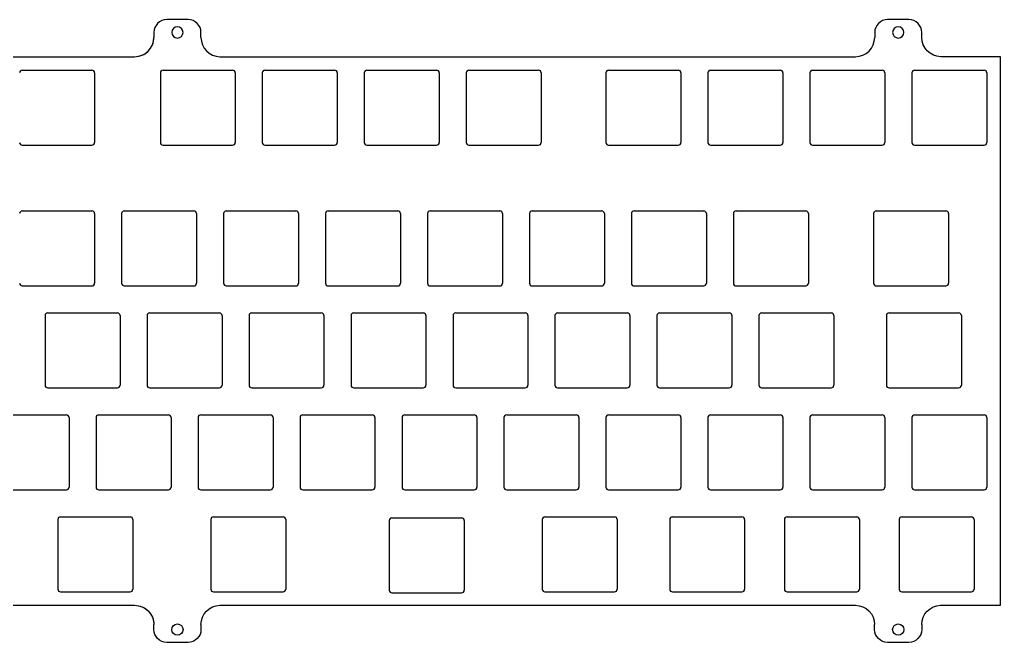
# Model space of a CAD drawing. Extents: x -43 to 264, y 94 to 210.
# Drawn here: x 80.8 to 264, y 93.7 to 210.1 of the extents above; entities that cross this region are included whole.
import ezdxf

# ---------------------------------------------------------------- set-up
doc = ezdxf.new("R2010")
doc.units = 0
doc.layers.add('Layer_1', color=7, linetype='CONTINUOUS')

msp = doc.modelspace()

# ---------------------------------------------------------------- linework, layer by layer
at = {"layer": 'Layer_1', "color": 6}
for p, q in [((112.287008, 210.084336), (108.287043, 210.084336)), ((112.287008, 210.084326), (108.287043, 210.084326)), ((246.946215, 210.084333), (242.946249, 210.084333)), ((246.946215, 210.084333), (242.946249, 210.084333)), ((105.887006, 207.684289), (105.887006, 206.75878)), ((105.887016, 207.684279), (105.887016, 206.75876)), ((111.337009, 207.684339), (111.337009, 207.684339)), ((114.687035, 206.75878), (114.687035, 207.684289)), ((114.687045, 206.75876), (114.687045, 207.684279)), ((240.546216, 207.684301), (240.546216, 206.758789)), ((240.546216, 207.684274), (240.546216, 206.758763)), ((245.996229, 207.684327), (245.996229, 207.684327)), ((249.346247, 206.758789), (249.346247, 207.684301)), ((249.346247, 206.758763), (249.346247, 207.684274)), ((-13.656449, 203.158291), (101.300911, 203.158291)), ((101.300911, 203.158291), (102.287022, 203.158725)), ((118.221271, 203.159325), (120.220228, 203.158325)), ((120.220228, 203.158325), (236.308603, 203.158325)), ((236.308603, 203.158325), (236.946223, 203.158714)), ((254.736755, 203.158291), (252.880441, 203.158291)), ((264.024915, 203.158291), (254.736755, 203.158291)), ((264.016713, 100.676484), (264.024915, 203.158291)), ((81.30512, 200.634175), (94.30515, 200.634175)), ((94.80522, 200.13411), (94.80522, 187.13249)), ((107.09405, 200.13411), (107.09405, 187.13249)), ((107.59412, 200.634175), (120.59415, 200.634175)), ((121.09422, 200.13411), (121.09422, 187.13249)), ((126.14405, 200.13411), (126.14405, 187.13249)), ((126.64412, 200.634175), (139.64415, 200.634175)), ((140.14422, 200.13411), (140.14422, 187.13249)), ((145.19405, 200.13411), (145.19405, 187.13249)), ((145.69412, 200.634175), (158.69415, 200.634175)), ((159.19422, 200.13411), (159.19422, 187.13249)), ((164.24405, 200.13411), (164.24405, 187.13249)), ((164.74411, 200.634175), (177.74415, 200.634175)), ((178.24422, 200.13411), (178.24422, 187.13249)), ((190.34255, 200.13411), (190.34255, 187.13249)), ((190.84262, 200.634175), (203.84265, 200.634175)), ((204.34272, 200.13411), (204.34272, 187.13249)), ((209.39255, 200.13411), (209.39255, 187.13249)), ((209.89262, 200.634175), (222.892647, 200.634175)), ((223.392717, 200.13411), (223.392717, 187.13249)), ((228.442547, 200.13411), (228.442547, 187.13249)), ((228.942617, 200.634175), (241.942647, 200.634175)), ((242.442717, 200.13411), (242.442717, 187.13249)), ((247.492547, 200.13411), (247.492547, 187.13249)), ((247.992617, 200.634175), (260.992647, 200.634175)), ((261.492717, 200.13411), (261.492717, 187.13249)), ((81.30512, 186.63243), (94.30515, 186.63243)), ((107.59412, 186.63243), (120.59415, 186.63243)), ((126.64412, 186.63243), (139.64415, 186.63243)), ((145.69412, 186.63243), (158.69415, 186.63243)), ((164.74411, 186.63243), (177.74415, 186.63243)), ((190.84262, 186.63243), (203.84265, 186.63243)), ((209.89262, 186.63243), (222.892647, 186.63243)), ((228.942617, 186.63243), (241.942647, 186.63243)), ((247.992617, 186.63243), (260.992647, 186.63243)), ((81.30512, 174.34518), (94.30515, 174.34518)), ((100.35512, 174.34518), (113.35515, 174.34518)), ((119.40512, 174.34518), (132.40515, 174.34518)), ((138.45512, 174.34518), (151.45515, 174.34518)), ((157.50512, 174.34518), (170.50515, 174.34518)), ((176.55512, 174.34518), (189.55515, 174.34518)), ((195.60512, 174.34518), (208.60515, 174.34518)), ((214.65512, 174.34518), (227.655147, 174.34518)), ((240.848867, 174.34518), (253.848897, 174.34518)), ((94.80522, 173.84511), (94.80522, 160.84349)), ((99.85505, 173.84511), (99.85505, 160.84349)), ((113.85522, 173.84511), (113.85522, 160.84349)), ((118.90505, 173.84511), (118.90505, 160.84349)), ((132.90522, 173.84511), (132.90522, 160.84349)), ((137.95505, 173.84511), (137.95505, 160.84349)), ((151.95522, 173.84511), (151.95522, 160.84349)), ((157.00505, 173.84511), (157.00505, 160.84349)), ((171.00522, 173.84511), (171.00522, 160.84349)), ((176.05505, 173.84511), (176.05505, 160.84349)), ((190.05522, 173.84511), (190.05522, 160.84349)), ((195.10505, 173.84511), (195.10505, 160.84349)), ((209.10522, 173.84511), (209.10522, 160.84349)), ((214.15505, 173.84511), (214.15505, 160.84349)), ((228.155217, 173.84511), (228.155217, 160.84349)), ((240.348797, 173.84511), (240.348797, 160.84349)), ((254.348967, 173.84511), (254.348967, 160.84349)), ((81.30512, 160.34343), (94.30515, 160.34343)), ((100.35512, 160.34343), (113.35515, 160.34343)), ((119.40512, 160.34343), (132.40515, 160.34343)), ((138.45512, 160.34343), (151.45515, 160.34343)), ((157.50512, 160.34343), (170.50515, 160.34343)), ((176.55512, 160.34343), (189.55515, 160.34343)), ((195.60512, 160.34343), (208.60515, 160.34343)), ((214.65512, 160.34343), (227.655147, 160.34343)), ((240.848867, 160.34343), (253.848897, 160.34343)), ((85.56755, 154.79511), (85.56755, 141.79349)), ((86.06762, 155.29518), (99.06765, 155.29518)), ((99.56772, 154.79511), (99.56772, 141.79349)), ((104.61755, 154.79511), (104.61755, 141.79349)), ((105.11762, 155.29518), (118.11765, 155.29518)), ((118.61772, 154.79511), (118.61772, 141.79349)), ((123.66755, 154.79511), (123.66755, 141.79349)), ((124.16762, 155.29518), (137.16765, 155.29518)), ((137.66772, 154.79511), (137.66772, 141.79349)), ((142.71755, 154.79511), (142.71755, 141.79349)), ((143.21762, 155.29518), (156.21765, 155.29518)), ((156.71772, 154.79511), (156.71772, 141.79349)), ((161.76755, 154.79511), (161.76755, 141.79349)), ((162.26761, 155.29518), (175.26765, 155.29518)), ((175.76772, 154.79511), (175.76772, 141.79349)), ((180.81755, 154.79511), (180.81755, 141.79349)), ((181.31762, 155.29518), (194.31765, 155.29518)), ((194.81772, 154.79511), (194.81772, 141.79349)), ((199.86755, 154.79511), (199.86755, 141.79349)), ((200.36762, 155.29518), (213.36765, 155.29518)), ((213.86772, 154.79511), (213.86772, 141.79349)), ((218.91755, 154.79511), (218.91755, 141.79349)), ((219.41762, 155.29518), (232.417647, 155.29518)), ((232.917717, 154.79511), (232.917717, 141.79349)), ((242.730047, 154.79511), (242.730047, 141.79349)), ((243.230117, 155.29518), (256.230147, 155.29518)), ((256.730217, 154.79511), (256.730217, 141.79349)), ((86.06762, 141.29343), (99.06765, 141.29343)), ((105.11762, 141.29343), (118.11765, 141.29343)), ((124.16762, 141.29343), (137.16765, 141.29343)), ((143.21762, 141.29343), (156.21765, 141.29343)), ((162.26761, 141.29343), (175.26765, 141.29343)), ((181.31762, 141.29343), (194.31765, 141.29343)), ((200.36762, 141.29343), (213.36765, 141.29343)), ((219.41762, 141.29343), (232.417647, 141.29343)), ((243.230117, 141.29343), (256.230147, 141.29343)), ((76.54262, 136.24518), (89.54265, 136.24518)), ((90.04272, 135.74511), (90.04272, 122.74349)), ((95.09255, 135.74511), (95.09255, 122.74349)), ((95.59262, 136.24518), (108.59265, 136.24518)), ((109.09272, 135.74511), (109.09272, 122.74349)), ((114.14255, 135.74511), (114.14255, 122.74349)), ((114.64262, 136.24518), (127.64265, 136.24518)), ((128.14272, 135.74511), (128.14272, 122.74349)), ((133.19255, 135.74511), (133.19255, 122.74349)), ((133.69262, 136.24518), (146.69265, 136.24518)), ((147.19272, 135.74511), (147.19272, 122.74349)), ((152.24255, 135.74511), (152.24255, 122.74349)), ((152.74262, 136.24518), (165.74265, 136.24518)), ((166.24271, 135.74511), (166.24271, 122.74349)), ((171.29255, 135.74511), (171.29255, 122.74349)), ((171.79262, 136.24518), (184.79265, 136.24518)), ((185.29272, 135.74511), (185.29272, 122.74349)), ((190.34255, 135.74511), (190.34255, 122.74349)), ((190.84262, 136.24518), (203.84265, 136.24518)), ((204.34272, 135.74511), (204.34272, 122.74349)), ((209.39255, 135.74511), (209.39255, 122.74349)), ((209.89262, 136.24518), (222.892647, 136.24518)), ((223.392717, 135.74511), (223.392717, 122.74349)), ((228.442547, 135.74511), (228.442547, 122.74349)), ((228.942617, 136.24518), (241.942647, 136.24518)), ((242.442717, 135.74511), (242.442717, 122.74349)), ((247.492547, 135.74511), (247.492547, 122.74349)), ((247.992617, 136.24518), (260.992647, 136.24518)), ((261.492717, 135.74511), (261.492717, 122.74349)), ((76.54262, 122.24343), (89.54265, 122.24343)), ((95.59262, 122.24343), (108.59265, 122.24343)), ((114.64262, 122.24343), (127.64265, 122.24343)), ((133.69262, 122.24343), (146.69265, 122.24343)), ((152.74262, 122.24343), (165.74265, 122.24343)), ((171.79262, 122.24343), (184.79265, 122.24343)), ((190.84262, 122.24343), (203.84265, 122.24343)), ((209.89262, 122.24343), (222.892647, 122.24343)), ((228.942617, 122.24343), (241.942647, 122.24343)), ((247.992617, 122.24343), (260.992647, 122.24343)), ((87.9488, 116.69511), (87.9488, 103.69349)), ((88.44887, 117.19518), (101.4489, 117.19518)), ((101.94897, 116.69511), (101.94897, 103.69349)), ((116.5238, 116.69511), (116.5238, 103.69349)), ((117.02387, 117.19518), (130.0239, 117.19518)), ((130.52397, 116.69511), (130.52397, 103.69349)), ((149.8613, 116.50461), (149.8613, 103.50299)), ((150.36137, 117.00468), (163.3614, 117.00468)), ((163.86146, 116.50461), (163.86146, 103.50299)), ((178.4363, 116.69511), (178.4363, 103.69349)), ((178.93637, 117.19518), (191.9364, 117.19518)), ((192.43647, 116.69511), (192.43647, 103.69349)), ((202.2488, 116.69511), (202.2488, 103.69349)), ((202.74887, 117.19518), (215.7489, 117.19518)), ((216.24897, 116.69511), (216.24897, 103.69349)), ((223.680047, 116.69511), (223.680047, 103.69349)), ((224.180117, 117.19518), (237.180147, 117.19518)), ((237.680217, 116.69511), (237.680217, 103.69349)), ((245.111297, 116.69511), (245.111297, 103.69349)), ((245.611367, 117.19518), (258.611397, 117.19518)), ((259.111467, 116.69511), (259.111467, 103.69349)), ((88.44887, 103.19343), (101.4489, 103.19343)), ((117.02387, 103.19343), (130.0239, 103.19343)), ((150.36137, 103.00293), (163.3614, 103.00293)), ((178.93637, 103.19343), (191.9364, 103.19343)), ((202.74887, 103.19343), (215.7489, 103.19343)), ((224.180117, 103.19343), (237.180147, 103.19343)), ((245.611367, 103.19343), (258.611397, 103.19343)), ((-14.036788, 100.67289), (101.347682, 100.67089)), ((101.347682, 100.67089), (102.287022, 100.67071)), ((118.221281, 100.6699), (236.933123, 100.67)), ((252.867397, 100.669394), (253.211223, 100.669394)), ((253.211223, 100.669394), (254.283445, 100.669341)), ((254.283445, 100.669341), (264.016713, 100.676484)), ((105.887006, 96.144925), (105.887006, 97.070434)), ((105.887016, 96.144935), (105.887016, 97.070454)), ((111.337009, 96.144875), (111.337009, 96.144875)), ((114.687035, 97.070434), (114.687035, 96.144925)), ((114.687045, 97.070454), (114.687045, 96.144935)), ((240.53312, 96.144416), (240.53312, 97.069953)), ((240.53312, 96.144416), (240.53312, 97.069927)), ((245.983132, 96.144363), (245.983132, 96.144363)), ((249.33315, 97.069953), (249.33315, 96.144416)), ((249.33315, 97.069927), (249.33315, 96.144416)), ((112.287008, 93.744888), (108.287043, 93.744888)), ((112.287008, 93.744878), (108.287043, 93.744878)), ((246.933118, 93.744383), (242.933152, 93.744383)), ((246.933118, 93.744357), (242.933152, 93.744357))]:
    msp.add_line(p, q, dxfattribs=at)
for points in [[(106.589956, 209.38141), (106.139868, 208.931321), (105.887014, 208.32087), (105.887016, 207.684349)], [(106.589956, 209.3814), (106.139868, 208.931311), (105.887014, 208.32086), (105.887016, 207.684339)], [(108.287013, 210.084356), (107.650493, 210.084356), (107.040043, 209.831499), (106.589956, 209.38141)], [(108.287013, 210.084346), (107.650493, 210.084346), (107.040043, 209.831489), (106.589956, 209.3814)], [(113.984066, 209.38141), (113.533979, 209.831499), (112.923529, 210.084356), (112.287008, 210.084356)], [(113.984066, 209.3814), (113.533979, 209.831489), (112.923529, 210.084346), (112.287008, 210.084346)], [(114.687005, 207.684349), (114.687008, 208.32087), (114.434153, 208.931321), (113.984066, 209.38141)], [(114.687005, 207.684339), (114.687008, 208.32086), (114.434153, 208.931311), (113.984066, 209.3814)], [(241.249159, 209.381417), (240.79907, 208.931328), (240.546214, 208.320875), (240.546216, 207.684353)], [(241.249159, 209.38139), (240.79907, 208.931301), (240.546214, 208.320849), (240.546216, 207.684327)], [(242.946222, 210.084359), (242.3097, 210.084362), (241.699248, 209.831506), (241.249159, 209.381417)], [(242.946222, 210.084333), (242.3097, 210.084335), (241.699248, 209.831479), (241.249159, 209.38139)], [(248.643278, 209.381417), (248.193189, 209.831506), (247.582736, 210.084362), (246.946215, 210.084359)], [(248.643278, 209.38139), (248.193189, 209.831479), (247.582736, 210.084335), (246.946215, 210.084333)], [(249.346221, 207.684353), (249.346223, 208.320875), (249.093367, 208.931328), (248.643278, 209.381417)], [(249.346221, 207.684327), (249.346223, 208.320849), (249.093367, 208.931301), (248.643278, 209.38139)], [(110.287011, 208.733314), (109.707512, 208.733314), (109.237578, 208.263837), (109.237012, 207.684339)], [(109.237012, 207.684339), (109.237578, 207.104841), (109.707512, 206.635365), (110.287011, 206.635365)], [(111.337009, 207.684339), (111.336444, 208.263837), (110.866509, 208.733314), (110.287011, 208.733314)], [(110.287011, 206.635365), (110.866509, 206.635365), (111.336444, 207.104841), (111.337009, 207.684339)], [(244.946232, 208.732516), (244.36704, 208.732516), (243.897233, 208.263518), (243.896234, 207.684327)], [(243.896234, 207.684327), (243.897233, 207.105136), (244.36704, 206.636138), (244.946232, 206.636138)], [(245.996229, 207.684327), (245.995231, 208.263518), (245.525423, 208.732516), (244.946232, 208.732516)], [(244.946232, 206.636138), (245.525423, 206.636138), (245.995231, 207.105136), (245.996229, 207.684327)], [(102.287022, 203.158725), (104.275252, 203.158725), (105.887026, 204.77051), (105.887016, 206.75874)], [(104.83261, 204.213137), (105.50774, 204.888272), (105.887022, 205.803949), (105.887016, 206.75873)], [(114.687005, 206.75873), (114.686994, 204.796118), (116.258996, 203.195143), (118.221281, 203.159315)], [(114.687005, 206.75874), (114.686995, 204.796132), (116.258993, 203.195159), (118.221271, 203.159325)], [(236.946223, 203.158714), (238.93445, 203.158714), (240.546228, 204.770503), (240.546218, 206.758736)], [(252.880441, 203.158291), (250.918161, 203.194115), (249.346168, 204.795107), (249.346168, 206.757704)], [(102.287025, 203.158715), (103.241806, 203.158716), (104.157481, 203.538003), (104.83261, 204.213137)], [(80.951579, 200.486928), (80.857812, 200.393157), (80.805137, 200.265979), (80.80514, 200.13337)], [(81.30513, 200.633382), (81.172521, 200.633379), (81.045345, 200.580698), (80.951579, 200.486928)], [(94.658688, 200.486931), (94.564919, 200.580702), (94.43774, 200.633382), (94.30513, 200.633382)], [(94.80513, 200.13337), (94.805133, 200.26598), (94.752456, 200.39316), (94.658688, 200.486931)], [(107.240579, 200.486928), (107.146812, 200.393157), (107.094137, 200.265979), (107.09414, 200.13337)], [(107.59413, 200.633382), (107.461521, 200.633379), (107.334345, 200.580698), (107.240579, 200.486928)], [(120.947688, 200.486931), (120.853919, 200.580702), (120.72674, 200.633382), (120.59413, 200.633382)], [(121.09413, 200.13337), (121.094133, 200.26598), (121.041456, 200.39316), (120.947688, 200.486931)], [(126.290572, 200.486931), (126.196804, 200.39316), (126.144127, 200.26598), (126.14413, 200.13337)], [(126.64413, 200.633382), (126.51152, 200.633382), (126.384341, 200.580702), (126.290572, 200.486931)], [(139.997688, 200.486931), (139.903919, 200.580702), (139.77674, 200.633382), (139.64413, 200.633382)], [(140.14413, 200.13337), (140.144133, 200.26598), (140.091456, 200.39316), (139.997688, 200.486931)], [(145.340572, 200.486931), (145.246804, 200.39316), (145.194127, 200.26598), (145.19413, 200.13337)], [(145.69413, 200.633382), (145.56152, 200.633382), (145.434341, 200.580702), (145.340572, 200.486931)], [(159.047688, 200.486931), (158.953919, 200.580702), (158.82674, 200.633382), (158.69413, 200.633382)], [(159.19413, 200.13337), (159.194133, 200.26598), (159.141456, 200.39316), (159.047688, 200.486931)], [(164.390572, 200.486931), (164.296804, 200.39316), (164.244127, 200.26598), (164.24413, 200.13337)], [(164.74413, 200.633382), (164.61152, 200.633382), (164.484341, 200.580702), (164.390572, 200.486931)], [(178.097698, 200.486931), (178.003929, 200.580702), (177.87675, 200.633382), (177.74414, 200.633382)], [(178.24414, 200.13337), (178.244143, 200.26598), (178.191466, 200.39316), (178.097698, 200.486931)], [(190.489082, 200.486931), (190.395314, 200.39316), (190.342637, 200.26598), (190.34264, 200.13337)], [(190.84264, 200.633382), (190.71003, 200.633382), (190.582851, 200.580702), (190.489082, 200.486931)], [(204.196191, 200.486928), (204.102425, 200.580698), (203.975249, 200.633379), (203.84264, 200.633382)], [(204.34263, 200.13337), (204.342633, 200.265979), (204.289958, 200.393157), (204.196191, 200.486928)], [(209.539082, 200.486931), (209.445314, 200.39316), (209.392637, 200.26598), (209.39264, 200.13337)], [(209.89264, 200.633382), (209.76003, 200.633382), (209.632851, 200.580702), (209.539082, 200.486931)], [(223.246188, 200.486928), (223.152422, 200.580698), (223.025246, 200.633379), (222.892637, 200.633382)], [(223.392627, 200.13337), (223.39263, 200.265979), (223.339955, 200.393157), (223.246188, 200.486928)], [(228.589079, 200.486931), (228.495311, 200.39316), (228.442634, 200.26598), (228.442637, 200.13337)], [(228.942637, 200.633382), (228.810027, 200.633382), (228.682848, 200.580702), (228.589079, 200.486931)], [(242.296188, 200.486928), (242.202422, 200.580698), (242.075246, 200.633379), (241.942637, 200.633382)], [(242.442627, 200.13337), (242.44263, 200.265979), (242.389955, 200.393157), (242.296188, 200.486928)], [(247.639076, 200.486928), (247.545309, 200.393157), (247.492634, 200.265979), (247.492637, 200.13337)], [(247.992627, 200.633382), (247.860018, 200.633379), (247.732842, 200.580698), (247.639076, 200.486928)], [(261.346188, 200.486928), (261.252422, 200.580698), (261.125246, 200.633379), (260.992637, 200.633382)], [(261.492627, 200.13337), (261.49263, 200.265979), (261.439955, 200.393157), (261.346188, 200.486928)], [(80.80514, 187.13339), (80.805135, 186.857248), (81.028988, 186.633386), (81.30513, 186.63338)], [(94.658687, 186.77983), (94.752455, 186.873601), (94.805133, 187.00078), (94.80513, 187.13339)], [(107.09414, 187.13339), (107.094135, 186.857248), (107.317988, 186.633386), (107.59413, 186.63338)], [(120.947687, 186.77983), (121.041455, 186.873601), (121.094133, 187.00078), (121.09413, 187.13339)], [(126.14413, 187.13339), (126.144127, 187.00078), (126.196805, 186.873601), (126.290573, 186.77983)], [(139.997687, 186.77983), (140.091455, 186.873601), (140.144133, 187.00078), (140.14413, 187.13339)], [(145.19413, 187.13339), (145.194127, 187.00078), (145.246805, 186.873601), (145.340573, 186.77983)], [(159.047687, 186.77983), (159.141455, 186.873601), (159.194133, 187.00078), (159.19413, 187.13339)], [(164.24413, 187.13339), (164.244127, 187.00078), (164.296805, 186.873601), (164.390573, 186.77983)], [(178.097697, 186.77983), (178.191465, 186.873601), (178.244143, 187.00078), (178.24414, 187.13339)], [(190.34264, 187.13339), (190.342637, 187.00078), (190.395315, 186.873601), (190.489083, 186.77983)], [(203.84264, 186.63338), (204.118782, 186.633386), (204.342635, 186.857248), (204.34263, 187.13339)], [(209.39264, 187.13339), (209.392637, 187.00078), (209.445315, 186.873601), (209.539083, 186.77983)], [(222.892637, 186.63338), (223.168779, 186.633386), (223.392632, 186.857248), (223.392627, 187.13339)], [(228.442637, 187.13339), (228.442634, 187.00078), (228.495312, 186.873601), (228.58908, 186.77983)], [(241.942637, 186.63338), (242.218779, 186.633386), (242.442632, 186.857248), (242.442627, 187.13339)], [(247.492637, 187.13339), (247.492632, 186.857248), (247.716485, 186.633386), (247.992627, 186.63338)], [(260.992637, 186.63338), (261.268779, 186.633386), (261.492632, 186.857248), (261.492627, 187.13339)], [(94.30513, 186.63338), (94.43774, 186.63338), (94.564918, 186.68606), (94.658687, 186.77983)], [(120.59413, 186.63338), (120.72674, 186.63338), (120.853918, 186.68606), (120.947687, 186.77983)], [(126.290573, 186.77983), (126.384342, 186.68606), (126.51152, 186.63338), (126.64413, 186.63338)], [(139.64413, 186.63338), (139.77674, 186.63338), (139.903918, 186.68606), (139.997687, 186.77983)], [(145.340573, 186.77983), (145.434342, 186.68606), (145.56152, 186.63338), (145.69413, 186.63338)], [(158.69413, 186.63338), (158.82674, 186.63338), (158.953918, 186.68606), (159.047687, 186.77983)], [(164.390573, 186.77983), (164.484342, 186.68606), (164.61152, 186.63338), (164.74413, 186.63338)], [(177.74414, 186.63338), (177.87675, 186.63338), (178.003928, 186.68606), (178.097697, 186.77983)], [(190.489083, 186.77983), (190.582852, 186.68606), (190.71003, 186.63338), (190.84264, 186.63338)], [(209.539083, 186.77983), (209.632852, 186.68606), (209.76003, 186.63338), (209.89264, 186.63338)], [(228.58908, 186.77983), (228.682849, 186.68606), (228.810027, 186.63338), (228.942637, 186.63338)], [(81.30513, 174.34438), (81.028988, 174.344374), (80.805135, 174.120512), (80.80514, 173.84437)], [(94.658687, 174.19793), (94.564918, 174.2917), (94.43774, 174.34438), (94.30513, 174.34438)], [(94.80513, 173.84437), (94.805133, 173.97698), (94.752455, 174.104159), (94.658687, 174.19793)], [(100.35513, 174.34438), (100.078988, 174.344374), (99.855135, 174.120512), (99.85514, 173.84437)], [(113.708687, 174.19793), (113.614918, 174.2917), (113.48774, 174.34438), (113.35513, 174.34438)], [(113.85513, 173.84437), (113.855133, 173.97698), (113.802455, 174.104159), (113.708687, 174.19793)], [(119.40513, 174.34438), (119.128988, 174.344374), (118.905135, 174.120512), (118.90514, 173.84437)], [(132.758687, 174.19793), (132.664918, 174.2917), (132.53774, 174.34438), (132.40513, 174.34438)], [(132.90513, 173.84437), (132.905133, 173.97698), (132.852455, 174.104159), (132.758687, 174.19793)], [(138.101573, 174.19793), (138.007805, 174.104159), (137.955127, 173.97698), (137.95513, 173.84437)], [(138.45513, 174.34438), (138.32252, 174.34438), (138.195342, 174.2917), (138.101573, 174.19793)], [(151.808687, 174.19793), (151.714918, 174.2917), (151.58774, 174.34438), (151.45513, 174.34438)], [(151.95513, 173.84437), (151.955133, 173.97698), (151.902455, 174.104159), (151.808687, 174.19793)], [(157.151573, 174.19793), (157.057805, 174.104159), (157.005127, 173.97698), (157.00513, 173.84437)], [(157.50513, 174.34438), (157.37252, 174.34438), (157.245342, 174.2917), (157.151573, 174.19793)], [(170.858697, 174.19793), (170.764928, 174.2917), (170.63775, 174.34438), (170.50514, 174.34438)], [(171.00514, 173.84437), (171.005143, 173.97698), (170.952465, 174.104159), (170.858697, 174.19793)], [(176.201583, 174.19793), (176.107815, 174.104159), (176.055137, 173.97698), (176.05514, 173.84437)], [(176.55514, 174.34438), (176.42253, 174.34438), (176.295352, 174.2917), (176.201583, 174.19793)], [(189.908697, 174.19793), (189.814928, 174.2917), (189.68775, 174.34438), (189.55514, 174.34438)], [(190.05514, 173.84437), (190.055143, 173.97698), (190.002465, 174.104159), (189.908697, 174.19793)], [(195.251583, 174.19793), (195.157815, 174.104159), (195.105137, 173.97698), (195.10514, 173.84437)], [(195.60514, 174.34438), (195.47253, 174.34438), (195.345352, 174.2917), (195.251583, 174.19793)], [(209.10513, 173.84437), (209.105135, 174.120512), (208.881282, 174.344374), (208.60514, 174.34438)], [(214.301583, 174.19793), (214.207815, 174.104159), (214.155137, 173.97698), (214.15514, 173.84437)], [(214.65514, 174.34438), (214.52253, 174.34438), (214.395352, 174.2917), (214.301583, 174.19793)], [(228.155127, 173.84437), (228.155132, 174.120512), (227.931279, 174.344374), (227.655137, 174.34438)], [(240.49533, 174.19793), (240.401562, 174.104159), (240.348884, 173.97698), (240.348887, 173.84437)], [(240.848887, 174.34438), (240.716277, 174.34438), (240.589099, 174.2917), (240.49533, 174.19793)], [(254.348877, 173.84437), (254.348882, 174.120512), (254.125029, 174.344374), (253.848887, 174.34438)], [(80.80514, 160.84439), (80.805135, 160.568248), (81.028988, 160.344386), (81.30513, 160.34438)], [(94.30513, 160.34438), (94.43774, 160.34438), (94.564918, 160.39706), (94.658687, 160.49083)], [(94.658687, 160.49083), (94.752455, 160.584601), (94.805133, 160.71178), (94.80513, 160.84439)], [(99.85514, 160.84439), (99.855135, 160.568248), (100.078988, 160.344386), (100.35513, 160.34438)], [(113.35513, 160.34438), (113.48774, 160.34438), (113.614918, 160.39706), (113.708687, 160.49083)], [(113.708687, 160.49083), (113.802455, 160.584601), (113.855133, 160.71178), (113.85513, 160.84439)], [(118.90514, 160.84439), (118.905135, 160.568248), (119.128988, 160.344386), (119.40513, 160.34438)], [(132.40513, 160.34438), (132.53774, 160.34438), (132.664918, 160.39706), (132.758687, 160.49083)], [(132.758687, 160.49083), (132.852455, 160.584601), (132.905133, 160.71178), (132.90513, 160.84439)], [(137.95513, 160.84439), (137.955127, 160.71178), (138.007805, 160.584601), (138.101573, 160.49083)], [(138.101573, 160.49083), (138.195342, 160.39706), (138.32252, 160.34438), (138.45513, 160.34438)], [(151.45513, 160.34438), (151.58774, 160.34438), (151.714918, 160.39706), (151.808687, 160.49083)], [(151.808687, 160.49083), (151.902455, 160.584601), (151.955133, 160.71178), (151.95513, 160.84439)], [(157.00513, 160.84439), (157.005127, 160.71178), (157.057805, 160.584601), (157.151573, 160.49083)], [(157.151573, 160.49083), (157.245342, 160.39706), (157.37252, 160.34438), (157.50513, 160.34438)], [(170.50514, 160.34438), (170.63775, 160.34438), (170.764928, 160.39706), (170.858697, 160.49083)], [(170.858697, 160.49083), (170.952465, 160.584601), (171.005143, 160.71178), (171.00514, 160.84439)], [(176.05514, 160.84439), (176.055137, 160.71178), (176.107815, 160.584601), (176.201583, 160.49083)], [(176.201583, 160.49083), (176.295352, 160.39706), (176.42253, 160.34438), (176.55514, 160.34438)], [(189.55514, 160.34438), (189.68775, 160.34438), (189.814928, 160.39706), (189.908697, 160.49083)], [(189.908697, 160.49083), (190.002465, 160.584601), (190.055143, 160.71178), (190.05514, 160.84439)], [(195.10514, 160.84439), (195.105137, 160.71178), (195.157815, 160.584601), (195.251583, 160.49083)], [(195.251583, 160.49083), (195.345352, 160.39706), (195.47253, 160.34438), (195.60514, 160.34438)], [(208.60514, 160.34438), (208.881282, 160.344386), (209.105135, 160.568248), (209.10513, 160.84439)], [(214.15514, 160.84439), (214.155137, 160.71178), (214.207815, 160.584601), (214.301583, 160.49083)], [(214.301583, 160.49083), (214.395352, 160.39706), (214.52253, 160.34438), (214.65514, 160.34438)], [(227.655137, 160.34438), (227.931279, 160.344386), (228.155132, 160.568248), (228.155127, 160.84439)], [(240.348887, 160.84439), (240.348884, 160.71178), (240.401562, 160.584601), (240.49533, 160.49083)], [(240.49533, 160.49083), (240.589099, 160.39706), (240.716277, 160.34438), (240.848887, 160.34438)], [(253.848887, 160.34438), (254.125029, 160.344386), (254.348882, 160.568248), (254.348877, 160.84439)], [(86.06763, 155.29438), (85.791488, 155.294374), (85.567635, 155.070512), (85.56764, 154.79437)], [(99.421187, 155.14793), (99.327418, 155.2417), (99.20024, 155.29438), (99.06763, 155.29438)], [(99.56763, 154.79437), (99.567633, 154.92698), (99.514955, 155.054159), (99.421187, 155.14793)], [(105.11763, 155.29438), (104.841488, 155.294374), (104.617635, 155.070512), (104.61764, 154.79437)], [(118.471187, 155.14793), (118.377418, 155.2417), (118.25024, 155.29438), (118.11763, 155.29438)], [(118.61763, 154.79437), (118.617633, 154.92698), (118.564955, 155.054159), (118.471187, 155.14793)], [(123.814073, 155.14793), (123.720305, 155.054159), (123.667627, 154.92698), (123.66763, 154.79437)], [(124.16763, 155.29438), (124.03502, 155.29438), (123.907842, 155.2417), (123.814073, 155.14793)], [(137.521187, 155.14793), (137.427418, 155.2417), (137.30024, 155.29438), (137.16763, 155.29438)], [(137.66763, 154.79437), (137.667633, 154.92698), (137.614955, 155.054159), (137.521187, 155.14793)], [(142.864073, 155.14793), (142.770305, 155.054159), (142.717627, 154.92698), (142.71763, 154.79437)], [(143.21763, 155.29438), (143.08502, 155.29438), (142.957842, 155.2417), (142.864073, 155.14793)], [(156.571187, 155.14793), (156.477418, 155.2417), (156.35024, 155.29438), (156.21763, 155.29438)], [(156.71763, 154.79437), (156.717633, 154.92698), (156.664955, 155.054159), (156.571187, 155.14793)], [(161.914073, 155.14793), (161.820305, 155.054159), (161.767627, 154.92698), (161.76763, 154.79437)], [(162.26763, 155.29438), (162.13502, 155.29438), (162.007842, 155.2417), (161.914073, 155.14793)], [(175.621197, 155.14793), (175.527428, 155.2417), (175.40025, 155.29438), (175.26764, 155.29438)], [(175.76764, 154.79437), (175.767643, 154.92698), (175.714965, 155.054159), (175.621197, 155.14793)], [(180.964083, 155.14793), (180.870315, 155.054159), (180.817637, 154.92698), (180.81764, 154.79437)], [(181.31764, 155.29438), (181.18503, 155.29438), (181.057852, 155.2417), (180.964083, 155.14793)], [(194.671197, 155.14793), (194.577428, 155.2417), (194.45025, 155.29438), (194.31764, 155.29438)], [(194.81764, 154.79437), (194.817643, 154.92698), (194.764965, 155.054159), (194.671197, 155.14793)], [(200.014083, 155.14793), (199.920315, 155.054159), (199.867637, 154.92698), (199.86764, 154.79437)], [(200.36764, 155.29438), (200.23503, 155.29438), (200.107852, 155.2417), (200.014083, 155.14793)], [(213.86763, 154.79437), (213.867635, 155.070512), (213.643782, 155.294374), (213.36764, 155.29438)], [(219.064083, 155.14793), (218.970315, 155.054159), (218.917637, 154.92698), (218.91764, 154.79437)], [(219.41764, 155.29438), (219.28503, 155.29438), (219.157852, 155.2417), (219.064083, 155.14793)], [(232.917627, 154.79437), (232.917632, 155.070512), (232.693779, 155.294374), (232.417637, 155.29438)], [(243.230127, 155.29438), (242.953985, 155.294374), (242.730132, 155.070512), (242.730137, 154.79437)], [(256.730127, 154.79437), (256.730132, 155.070512), (256.506279, 155.294374), (256.230137, 155.29438)], [(85.56764, 141.79439), (85.567635, 141.518248), (85.791488, 141.294386), (86.06763, 141.29438)], [(99.06763, 141.29438), (99.20024, 141.29438), (99.327418, 141.34706), (99.421187, 141.44083)], [(99.421187, 141.44083), (99.514955, 141.534601), (99.567633, 141.66178), (99.56763, 141.79439)], [(104.61764, 141.79439), (104.617635, 141.518248), (104.841488, 141.294386), (105.11763, 141.29438)], [(118.11763, 141.29438), (118.25024, 141.29438), (118.377418, 141.34706), (118.471187, 141.44083)], [(118.471187, 141.44083), (118.564955, 141.534601), (118.617633, 141.66178), (118.61763, 141.79439)], [(123.66763, 141.79439), (123.667627, 141.66178), (123.720305, 141.534601), (123.814073, 141.44083)], [(123.814073, 141.44083), (123.907842, 141.34706), (124.03502, 141.29438), (124.16763, 141.29438)], [(137.16763, 141.29438), (137.30024, 141.29438), (137.427418, 141.34706), (137.521187, 141.44083)], [(137.521187, 141.44083), (137.614955, 141.534601), (137.667633, 141.66178), (137.66763, 141.79439)], [(142.71763, 141.79439), (142.717627, 141.66178), (142.770305, 141.534601), (142.864073, 141.44083)], [(142.864073, 141.44083), (142.957842, 141.34706), (143.08502, 141.29438), (143.21763, 141.29438)], [(156.21763, 141.29438), (156.35024, 141.29438), (156.477418, 141.34706), (156.571187, 141.44083)], [(156.571187, 141.44083), (156.664955, 141.534601), (156.717633, 141.66178), (156.71763, 141.79439)], [(161.76763, 141.79439), (161.767627, 141.66178), (161.820305, 141.534601), (161.914073, 141.44083)], [(161.914073, 141.44083), (162.007842, 141.34706), (162.13502, 141.29438), (162.26763, 141.29438)], [(175.26764, 141.29438), (175.40025, 141.29438), (175.527428, 141.34706), (175.621197, 141.44083)], [(175.621197, 141.44083), (175.714965, 141.534601), (175.767643, 141.66178), (175.76764, 141.79439)], [(180.81764, 141.79439), (180.817637, 141.66178), (180.870315, 141.534601), (180.964083, 141.44083)], [(180.964083, 141.44083), (181.057852, 141.34706), (181.18503, 141.29438), (181.31764, 141.29438)], [(194.31764, 141.29438), (194.45025, 141.29438), (194.577428, 141.34706), (194.671197, 141.44083)], [(194.671197, 141.44083), (194.764965, 141.534601), (194.817643, 141.66178), (194.81764, 141.79439)], [(199.86764, 141.79439), (199.867637, 141.66178), (199.920315, 141.534601), (200.014083, 141.44083)], [(200.014083, 141.44083), (200.107852, 141.34706), (200.23503, 141.29438), (200.36764, 141.29438)], [(213.36764, 141.29438), (213.643782, 141.294386), (213.867635, 141.518248), (213.86763, 141.79439)], [(218.91764, 141.79439), (218.917637, 141.66178), (218.970315, 141.534601), (219.064083, 141.44083)], [(219.064083, 141.44083), (219.157852, 141.34706), (219.28503, 141.29438), (219.41764, 141.29438)], [(232.417637, 141.29438), (232.693779, 141.294386), (232.917632, 141.518248), (232.917627, 141.79439)], [(242.730137, 141.79439), (242.730132, 141.518248), (242.953985, 141.294386), (243.230127, 141.29438)], [(256.230137, 141.29438), (256.506279, 141.294386), (256.730132, 141.518248), (256.730127, 141.79439)], [(89.896187, 136.09793), (89.802418, 136.1917), (89.67524, 136.24438), (89.54263, 136.24438)], [(90.04263, 135.74437), (90.042633, 135.87698), (89.989955, 136.004159), (89.896187, 136.09793)], [(95.59263, 136.24438), (95.316488, 136.244374), (95.092635, 136.020512), (95.09264, 135.74437)], [(108.946187, 136.09793), (108.852418, 136.1917), (108.72524, 136.24438), (108.59263, 136.24438)], [(109.09263, 135.74437), (109.092633, 135.87698), (109.039955, 136.004159), (108.946187, 136.09793)], [(114.64263, 136.24438), (114.366488, 136.244374), (114.142635, 136.020512), (114.14264, 135.74437)], [(127.996187, 136.09793), (127.902418, 136.1917), (127.77524, 136.24438), (127.64263, 136.24438)], [(128.14263, 135.74437), (128.142633, 135.87698), (128.089955, 136.004159), (127.996187, 136.09793)], [(133.339073, 136.09793), (133.245305, 136.004159), (133.192627, 135.87698), (133.19263, 135.74437)], [(133.69263, 136.24438), (133.56002, 136.24438), (133.432842, 136.1917), (133.339073, 136.09793)], [(147.046187, 136.09793), (146.952418, 136.1917), (146.82524, 136.24438), (146.69263, 136.24438)], [(147.19263, 135.74437), (147.192633, 135.87698), (147.139955, 136.004159), (147.046187, 136.09793)], [(152.389073, 136.09793), (152.295305, 136.004159), (152.242627, 135.87698), (152.24263, 135.74437)], [(152.74263, 136.24438), (152.61002, 136.24438), (152.482842, 136.1917), (152.389073, 136.09793)], [(166.096187, 136.09793), (166.002418, 136.1917), (165.87524, 136.24438), (165.74263, 136.24438)], [(166.24263, 135.74437), (166.242633, 135.87698), (166.189955, 136.004159), (166.096187, 136.09793)], [(171.439083, 136.09793), (171.345315, 136.004159), (171.292637, 135.87698), (171.29264, 135.74437)], [(171.79264, 136.24438), (171.66003, 136.24438), (171.532852, 136.1917), (171.439083, 136.09793)], [(185.146197, 136.09793), (185.052428, 136.1917), (184.92525, 136.24438), (184.79264, 136.24438)], [(185.29264, 135.74437), (185.292643, 135.87698), (185.239965, 136.004159), (185.146197, 136.09793)], [(190.489083, 136.09793), (190.395315, 136.004159), (190.342637, 135.87698), (190.34264, 135.74437)], [(190.84264, 136.24438), (190.71003, 136.24438), (190.582852, 136.1917), (190.489083, 136.09793)], [(204.34263, 135.74437), (204.342635, 136.020512), (204.118782, 136.244374), (203.84264, 136.24438)], [(209.539083, 136.09793), (209.445315, 136.004159), (209.392637, 135.87698), (209.39264, 135.74437)], [(209.89264, 136.24438), (209.76003, 136.24438), (209.632852, 136.1917), (209.539083, 136.09793)], [(223.392627, 135.74437), (223.392632, 136.020512), (223.168779, 136.244374), (222.892637, 136.24438)], [(228.58908, 136.09793), (228.495312, 136.004159), (228.442634, 135.87698), (228.442637, 135.74437)], [(228.942637, 136.24438), (228.810027, 136.24438), (228.682849, 136.1917), (228.58908, 136.09793)], [(242.442627, 135.74437), (242.442632, 136.020512), (242.218779, 136.244374), (241.942637, 136.24438)], [(247.992627, 136.24438), (247.716485, 136.244374), (247.492632, 136.020512), (247.492637, 135.74437)], [(261.492627, 135.74437), (261.492632, 136.020512), (261.268779, 136.244374), (260.992637, 136.24438)], [(89.54263, 122.24438), (89.67524, 122.24438), (89.802418, 122.29706), (89.896187, 122.39083)], [(89.896187, 122.39083), (89.989955, 122.484601), (90.042633, 122.61178), (90.04263, 122.74439)], [(95.09264, 122.74439), (95.092635, 122.468248), (95.316488, 122.244386), (95.59263, 122.24438)], [(108.59263, 122.24438), (108.72524, 122.24438), (108.852418, 122.29706), (108.946187, 122.39083)], [(108.946187, 122.39083), (109.039955, 122.484601), (109.092633, 122.61178), (109.09263, 122.74439)], [(114.14264, 122.74439), (114.142635, 122.468248), (114.366488, 122.244386), (114.64263, 122.24438)], [(127.64263, 122.24438), (127.77524, 122.24438), (127.902418, 122.29706), (127.996187, 122.39083)], [(127.996187, 122.39083), (128.089955, 122.484601), (128.142633, 122.61178), (128.14263, 122.74439)], [(133.19263, 122.74439), (133.192627, 122.61178), (133.245305, 122.484601), (133.339073, 122.39083)], [(133.339073, 122.39083), (133.432842, 122.29706), (133.56002, 122.24438), (133.69263, 122.24438)], [(146.69263, 122.24438), (146.82524, 122.24438), (146.952418, 122.29706), (147.046187, 122.39083)], [(147.046187, 122.39083), (147.139955, 122.484601), (147.192633, 122.61178), (147.19263, 122.74439)], [(152.24263, 122.74439), (152.242627, 122.61178), (152.295305, 122.484601), (152.389073, 122.39083)], [(152.389073, 122.39083), (152.482842, 122.29706), (152.61002, 122.24438), (152.74263, 122.24438)], [(165.74263, 122.24438), (165.87524, 122.24438), (166.002418, 122.29706), (166.096187, 122.39083)], [(166.096187, 122.39083), (166.189955, 122.484601), (166.242633, 122.61178), (166.24263, 122.74439)], [(171.29264, 122.74439), (171.292637, 122.61178), (171.345315, 122.484601), (171.439083, 122.39083)], [(171.439083, 122.39083), (171.532852, 122.29706), (171.66003, 122.24438), (171.79264, 122.24438)], [(184.79264, 122.24438), (184.92525, 122.24438), (185.052428, 122.29706), (185.146197, 122.39083)], [(185.146197, 122.39083), (185.239965, 122.484601), (185.292643, 122.61178), (185.29264, 122.74439)], [(190.34264, 122.74439), (190.342637, 122.61178), (190.395315, 122.484601), (190.489083, 122.39083)], [(190.489083, 122.39083), (190.582852, 122.29706), (190.71003, 122.24438), (190.84264, 122.24438)], [(203.84264, 122.24438), (204.118782, 122.244386), (204.342635, 122.468248), (204.34263, 122.74439)], [(209.39264, 122.74439), (209.392637, 122.61178), (209.445315, 122.484601), (209.539083, 122.39083)], [(209.539083, 122.39083), (209.632852, 122.29706), (209.76003, 122.24438), (209.89264, 122.24438)], [(222.892637, 122.24438), (223.168779, 122.244386), (223.392632, 122.468248), (223.392627, 122.74439)], [(228.442637, 122.74439), (228.442634, 122.61178), (228.495312, 122.484601), (228.58908, 122.39083)], [(228.58908, 122.39083), (228.682849, 122.29706), (228.810027, 122.24438), (228.942637, 122.24438)], [(241.942637, 122.24438), (242.218779, 122.244386), (242.442632, 122.468248), (242.442627, 122.74439)], [(247.492637, 122.74439), (247.492632, 122.468248), (247.716485, 122.244386), (247.992627, 122.24438)], [(260.992637, 122.24438), (261.268779, 122.244386), (261.492632, 122.468248), (261.492627, 122.74439)], [(88.44888, 117.19438), (88.172738, 117.194374), (87.948885, 116.970512), (87.94889, 116.69437)], [(101.802437, 117.04793), (101.708668, 117.1417), (101.58149, 117.19438), (101.44888, 117.19438)], [(101.94888, 116.69437), (101.948883, 116.82698), (101.896205, 116.954159), (101.802437, 117.04793)], [(117.02388, 117.19438), (116.747738, 117.194374), (116.523885, 116.970512), (116.52389, 116.69437)], [(130.377437, 117.04793), (130.283668, 117.1417), (130.15649, 117.19438), (130.02388, 117.19438)], [(130.52388, 116.69437), (130.523883, 116.82698), (130.471205, 116.954159), (130.377437, 117.04793)], [(150.007823, 116.85743), (149.914055, 116.763659), (149.861377, 116.63648), (149.86138, 116.50387)], [(150.36138, 117.00388), (150.22877, 117.00388), (150.101592, 116.9512), (150.007823, 116.85743)], [(163.714937, 116.85743), (163.621168, 116.9512), (163.49399, 117.00388), (163.36138, 117.00388)], [(163.86138, 116.50387), (163.861383, 116.63648), (163.808705, 116.763659), (163.714937, 116.85743)], [(178.582833, 117.04793), (178.489065, 116.954159), (178.436387, 116.82698), (178.43639, 116.69437)], [(178.93639, 117.19438), (178.80378, 117.19438), (178.676602, 117.1417), (178.582833, 117.04793)], [(192.289947, 117.04793), (192.196178, 117.1417), (192.069, 117.19438), (191.93639, 117.19438)], [(192.43639, 116.69437), (192.436393, 116.82698), (192.383715, 116.954159), (192.289947, 117.04793)], [(202.395333, 117.04793), (202.301565, 116.954159), (202.248887, 116.82698), (202.24889, 116.69437)], [(202.74889, 117.19438), (202.61628, 117.19438), (202.489102, 117.1417), (202.395333, 117.04793)], [(216.24888, 116.69437), (216.248885, 116.970512), (216.025032, 117.194374), (215.74889, 117.19438)], [(223.82658, 117.04793), (223.732812, 116.954159), (223.680134, 116.82698), (223.680137, 116.69437)], [(224.180137, 117.19438), (224.047527, 117.19438), (223.920349, 117.1417), (223.82658, 117.04793)], [(237.680127, 116.69437), (237.680132, 116.970512), (237.456279, 117.194374), (237.180137, 117.19438)], [(245.611377, 117.19438), (245.335235, 117.194374), (245.111382, 116.970512), (245.111387, 116.69437)], [(259.111377, 116.69437), (259.111382, 116.970512), (258.887529, 117.194374), (258.611387, 117.19438)], [(87.94889, 103.69439), (87.948885, 103.418248), (88.172738, 103.194386), (88.44888, 103.19438)], [(101.44888, 103.19438), (101.58149, 103.19438), (101.708668, 103.24706), (101.802437, 103.34083)], [(101.802437, 103.34083), (101.896205, 103.434601), (101.948883, 103.56178), (101.94888, 103.69439)], [(116.52389, 103.69439), (116.523885, 103.418248), (116.747738, 103.194386), (117.02388, 103.19438)], [(130.02388, 103.19438), (130.15649, 103.19438), (130.283668, 103.24706), (130.377437, 103.34083)], [(130.377437, 103.34083), (130.471205, 103.434601), (130.523883, 103.56178), (130.52388, 103.69439)], [(149.86138, 103.50389), (149.861377, 103.37128), (149.914055, 103.244101), (150.007823, 103.15033)], [(150.007823, 103.15033), (150.101592, 103.05656), (150.22877, 103.00388), (150.36138, 103.00388)], [(163.36138, 103.00388), (163.49399, 103.00388), (163.621168, 103.05656), (163.714937, 103.15033)], [(163.714937, 103.15033), (163.808705, 103.244101), (163.861383, 103.37128), (163.86138, 103.50389)], [(178.43639, 103.69439), (178.436387, 103.56178), (178.489065, 103.434601), (178.582833, 103.34083)], [(178.582833, 103.34083), (178.676602, 103.24706), (178.80378, 103.19438), (178.93639, 103.19438)], [(191.93639, 103.19438), (192.069, 103.19438), (192.196178, 103.24706), (192.289947, 103.34083)], [(192.289947, 103.34083), (192.383715, 103.434601), (192.436393, 103.56178), (192.43639, 103.69439)], [(202.24889, 103.69439), (202.248887, 103.56178), (202.301565, 103.434601), (202.395333, 103.34083)], [(202.395333, 103.34083), (202.489102, 103.24706), (202.61628, 103.19438), (202.74889, 103.19438)], [(215.74889, 103.19438), (216.025032, 103.194386), (216.248885, 103.418248), (216.24888, 103.69439)], [(223.680137, 103.69439), (223.680134, 103.56178), (223.732812, 103.434601), (223.82658, 103.34083)], [(223.82658, 103.34083), (223.920349, 103.24706), (224.047527, 103.19438), (224.180137, 103.19438)], [(237.180137, 103.19438), (237.456279, 103.194386), (237.680132, 103.418248), (237.680127, 103.69439)], [(245.111387, 103.69439), (245.111382, 103.418248), (245.335235, 103.194386), (245.611377, 103.19438)], [(258.611387, 103.19438), (258.887529, 103.194386), (259.111382, 103.418248), (259.111377, 103.69439)], [(102.287022, 100.67071), (104.275252, 100.67071), (105.887026, 99.058922), (105.887016, 97.070694)], [(102.287025, 100.6705), (103.241806, 100.670499), (104.157481, 100.291211), (104.83261, 99.616077)], [(104.83261, 99.616077), (105.50774, 98.940943), (105.887022, 98.025265), (105.887016, 97.070484)], [(114.687005, 97.070484), (114.686995, 99.033092), (116.258993, 100.63407), (118.221281, 100.6699)], [(236.933123, 100.67), (238.92136, 100.67), (240.533138, 99.058212), (240.533118, 97.069984)], [(249.333124, 97.06998), (249.333124, 99.032577), (250.905117, 100.633569), (252.867397, 100.669394)], [(109.237012, 96.144875), (109.237578, 96.724374), (109.707512, 97.19385), (110.287011, 97.19385)], [(110.287011, 97.19385), (110.866509, 97.19385), (111.336444, 96.724374), (111.337009, 96.144875)], [(243.883137, 96.144363), (243.884136, 96.723553), (244.353943, 97.192551), (244.933135, 97.192551)], [(244.933135, 97.192551), (245.512326, 97.192551), (245.982134, 96.723553), (245.983132, 96.144363)], [(106.589956, 94.447815), (106.139868, 94.897904), (105.887014, 95.508355), (105.887016, 96.144875)], [(106.589956, 94.447805), (106.139868, 94.897894), (105.887014, 95.508345), (105.887016, 96.144865)], [(110.287011, 95.095901), (109.707512, 95.095901), (109.237578, 95.565377), (109.237012, 96.144875)], [(111.337009, 96.144875), (111.336444, 95.565377), (110.866509, 95.095901), (110.287011, 95.095901)], [(114.687005, 96.144875), (114.687008, 95.508355), (114.434153, 94.897904), (113.984066, 94.447815)], [(114.687005, 96.144865), (114.687008, 95.508345), (114.434153, 94.897894), (113.984066, 94.447805)], [(241.236062, 94.4473), (240.785973, 94.897389), (240.533117, 95.507841), (240.53312, 96.144363)], [(241.236062, 94.4473), (240.785973, 94.897389), (240.533117, 95.507841), (240.53312, 96.144363)], [(244.933135, 95.096174), (244.353943, 95.096174), (243.884136, 95.565172), (243.883137, 96.144363)], [(245.983132, 96.144363), (245.982134, 95.565172), (245.512326, 95.096174), (244.933135, 95.096174)], [(249.333124, 96.144363), (249.333126, 95.507841), (249.08027, 94.897389), (248.630181, 94.4473)], [(249.333124, 96.144363), (249.333126, 95.507841), (249.08027, 94.897389), (248.630181, 94.4473)], [(108.287013, 93.744868), (107.650493, 93.744868), (107.040043, 93.997726), (106.589956, 94.447815)], [(108.287013, 93.744858), (107.650493, 93.744858), (107.040043, 93.997716), (106.589956, 94.447805)], [(113.984066, 94.447815), (113.533979, 93.997726), (112.923529, 93.744868), (112.287008, 93.744868)], [(113.984066, 94.447805), (113.533979, 93.997716), (112.923529, 93.744858), (112.287008, 93.744858)], [(242.933125, 93.744357), (242.296604, 93.744354), (241.686151, 93.997211), (241.236062, 94.4473)], [(242.933125, 93.744357), (242.296604, 93.744354), (241.686151, 93.997211), (241.236062, 94.4473)], [(248.630181, 94.4473), (248.180092, 93.997211), (247.56964, 93.744354), (246.933118, 93.744357)], [(248.630181, 94.4473), (248.180092, 93.997211), (247.56964, 93.744354), (246.933118, 93.744357)]]:
    msp.add_open_spline(points, degree=3, dxfattribs=at)

doc.saveas('drawing.dxf')
